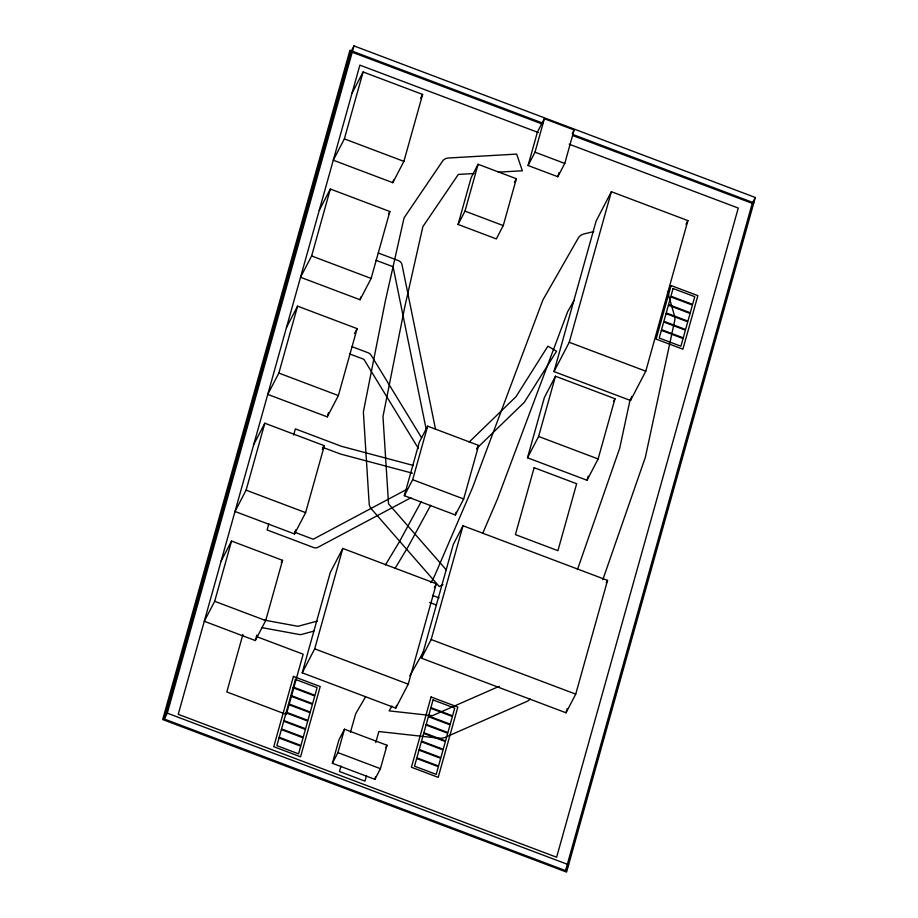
<?xml version="1.0" encoding="UTF-8"?>
<svg xmlns="http://www.w3.org/2000/svg" width="918" height="918" viewBox="0 0 918 918"><rect width="100%" height="100%" fill="white"/><g stroke="black" fill="none" stroke-linecap="round" stroke-linejoin="round"><path stroke-width="1.38" d="M630.207 399.227L619.707 448.179L577.456 569.573M164.242 719.012L167.294 713.148L568.632 864.756L565.58 870.62L164.242 719.012L350.928 51.764L353.981 45.9L755.307 197.496L566.567 872.1L162.693 719.54L349.93 50.272L543.158 123.264M167.294 713.148L353.981 45.9M214.686 601.29L231.543 541.058L282.549 560.324L265.704 620.568L255.296 640.546L204.289 621.268L214.686 601.29L265.704 620.568M246.104 490.155L264.82 423.232L324.341 445.712L305.614 512.634L294.529 533.955L235.008 511.464L246.104 490.155L305.614 512.634M278.854 373.075L297.581 306.153L357.102 328.633L338.375 395.566L327.278 416.875L267.758 394.396L278.854 373.075L338.375 395.566M311.627 255.961L330.342 189.039L389.863 211.519L371.136 278.441L360.051 299.75L300.53 277.27L311.627 255.961L371.136 278.441M344.376 138.882L363.103 71.96L422.624 94.439L403.897 161.373L392.801 182.682L333.28 160.202L344.376 138.882L403.897 161.373M268.802 523.811L267.092 529.95L313.531 547.495A5.026 3.787 27.5 0 0 317.72 547.415L410.931 497.74M293.645 435.017L295.366 428.89L341.507 446.32L413.307 465.449M242.903 634.464L226.815 691.954L286.336 714.445L303.181 654.213L256.891 636.725M255.296 640.546L256.833 635.072M294.529 533.955L295.676 529.858M327.278 416.875L328.426 412.779M360.051 299.75L360.808 297.019M392.801 182.682L393.57 179.951M302.217 672.814L330.308 572.43L342.793 548.448L436.314 583.779L408.235 684.174L395.75 708.145L302.217 672.814L314.702 648.842L342.793 548.448M458.059 224.451L471.163 177.599L478.094 164.276L516.364 178.735L503.259 225.576L496.317 238.898L458.059 224.451L464.99 211.129L478.094 164.276M404.345 495.686L419.319 442.155L427.639 426.17L478.657 445.437L463.682 498.979L455.362 514.964L404.345 495.686L412.664 479.701L427.639 426.17M332.373 763.283L338.926 739.862L344.468 729.202L386.983 745.255L380.431 768.687L374.877 779.336L332.373 763.283L337.916 752.622L344.468 729.202M340.98 766.094L339.465 771.51L364.974 781.149L366.523 775.63M350.458 732.231L355.725 713.665L365.559 696.877M528.068 165.504L537.432 132.043L544.363 118.72L574.117 129.954L564.765 163.427L557.823 176.738L528.068 165.504L534.999 152.181L544.363 118.72M375.772 742.559L378.859 731.531L438.758 738.164A13.701 10.328 27.5 0 0 445.368 737.28L526.84 701.455A13.701 10.328 27.5 0 0 530.156 699M374.877 779.336L375.657 776.582M395.75 708.145L396.519 705.391M455.362 514.964L456.131 512.221M421.465 658.195L453.297 544.42L463.005 525.762L607.555 580.371L575.724 694.146L566.016 712.793L421.465 658.195L431.173 639.536L463.005 525.762M557.823 176.738L558.947 172.722M527.506 457.784L544.363 397.551L555.459 376.231L614.98 398.722L598.123 458.954L587.027 480.263L527.506 457.784L538.602 436.475L555.459 376.231M553.99 371.583L596.126 221.008L611.377 191.701L687.903 220.607L645.779 371.193L630.517 400.5L553.99 371.583L569.252 342.288L611.377 191.701M587.027 480.263L588.174 476.155M630.517 400.5L631.664 396.392M566.016 712.793L567.163 708.685M565.58 870.62L752.255 203.36L755.307 197.496M602.839 579.648L645.343 457.336L674.719 320.428A13.701 10.328 27.5 0 0 674.512 315.93L667.524 291.454M482.696 533.358L497.499 498.91L567.714 311.558L574.117 300.381M352.007 93.269L363.103 71.96M319.246 210.348L330.342 189.039M286.485 327.462L297.581 306.153M420.662 98.203L422.624 94.439M253.735 444.541L264.82 423.232M388.555 214.02L389.863 211.519M221.135 561.036L231.543 541.058M354.486 333.647L357.102 328.633M322.39 449.476L324.341 445.712M281.252 562.826L282.549 560.324M514.47 182.361L516.364 178.735M572.235 133.592L574.117 129.954M476.74 449.12L478.657 445.437M434.352 587.566L436.314 583.779M385.755 747.631L386.983 745.255M685.998 224.267L687.903 220.607M613.672 401.223L614.98 398.722M606.259 582.861L607.555 580.371M421.121 501.802L399.364 541.781L385.468 564.88M430.657 505.313L408.2 546.577L394.958 568.575M430.909 582.574L434.375 576.401L472.46 487.837L542.871 300.002L578.271 238.06A13.701 10.328 27.5 0 1 584.215 233.883L593.785 231.577M423.864 651.149L409.761 675.9M391.952 706.045L389.106 710.876L432.447 715.673L499.266 686.297M469.19 442.051L516.019 396.656L547.908 346.166L556.583 351.227L524.316 402.291L477.096 448.076M407.271 489.122L313.233 539.233L294.529 532.165M442.935 584.548L439.24 586.51L371.572 509.146A10.282 7.746 27.5 0 1 369.162 503.752L363.367 411.907L385.353 300.943L403.817 218.954A10.282 7.746 27.5 0 1 404.689 216.935L442.671 160.983A10.282 7.746 27.5 0 1 448.592 157.988L516.662 154.098L522.353 170.771L498.164 172.148M317.169 621.119L297.96 626.305L264.292 620.109M313.864 631.125L301.574 634.441A5.026 3.787 27.5 0 1 299.302 634.499L261.538 627.556M473.975 173.525L458.323 174.42L422.854 226.677L404.689 307.346L382.978 416.577L388.543 503.856L446.504 570.124M412.4 473.183L340.371 453.997L322.493 447.273M572.671 134.418L753.816 202.844M350.928 51.764L542.228 124.022M572.993 135.646L752.255 203.36M538.327 132.536L359.879 65.132L178.253 714.319L556.629 857.24L738.256 208.065L569.194 144.195M534.999 152.181L564.765 163.427M464.99 211.129L503.259 225.576M378.342 253.035L398.274 260.563A5.026 3.787 27.5 0 1 401.958 264.476L435.557 429.394M375.99 260.287L393.088 266.748L426.4 430.324M569.252 342.288L645.779 371.193M352.099 346.717L368.026 352.73A5.026 3.787 27.5 0 1 371.147 355.243L421.649 437.852M349.54 353.889L363.895 359.317L418.436 448.535M538.602 436.475L598.123 458.954M412.664 479.701L463.682 498.979M432.447 595.369L439.079 597.87M429.693 602.472L436.383 604.996M431.173 639.536L575.724 694.146M314.702 648.842L408.235 684.174M337.916 752.622L380.431 768.687M293.439 676.428L273.771 746.701L300.553 756.822L320.221 686.549L293.439 676.428M279.038 737.969L276.88 745.657L298.568 753.85L300.725 746.15L279.038 737.969M281.378 729.603L279.221 737.292L300.909 745.485L303.066 737.785L281.378 729.603M283.719 721.238L281.562 728.926L303.25 737.12L305.407 729.42L283.719 721.238M286.06 712.861L283.903 720.561L305.591 728.754L307.748 721.055L286.06 712.861M288.401 704.496L286.244 712.196L307.932 720.389L310.089 712.689L288.401 704.496M290.742 696.131L288.585 703.831L310.273 712.024L312.418 704.324L290.742 696.131M293.083 687.766L290.926 695.465L312.613 703.658L314.759 695.959L293.083 687.766M295.424 679.4L293.267 687.1L314.954 695.293L317.1 687.593L295.424 679.4M431.07 696.969L411.413 767.241L438.196 777.351L457.852 707.078L431.07 696.969M416.669 758.497L414.523 766.197L436.199 774.379L438.356 766.691L416.669 758.497M419.01 750.132L416.864 757.832L438.54 766.014L440.697 758.325L419.01 750.132M421.351 741.767L419.205 749.467L440.881 757.648L443.038 749.96L421.351 741.767M423.691 733.402L421.546 741.101L443.222 749.283L445.379 741.595L423.691 733.402M426.032 725.036L423.886 732.736L445.563 740.918L447.72 733.23L426.032 725.036M428.373 716.671L426.227 724.371L447.904 732.553L450.061 724.864L428.373 716.671M430.714 708.306L428.568 715.994L450.245 724.187L452.402 716.488L430.714 708.306M433.055 699.941L430.909 707.629L452.585 715.822L454.743 708.122L433.055 699.941M534.138 467.687L515.411 534.609L557.926 550.674L576.653 483.74L534.138 467.687M671.092 285.544L656.106 339.086L682.889 349.196L697.875 295.653L671.092 285.544M661.373 330.342L659.227 338.042L680.904 346.224L683.061 338.535L661.373 330.342M663.714 321.977L661.557 329.677L683.244 337.858L685.402 330.17L663.714 321.977M666.055 313.612L663.898 321.311L685.585 329.493L687.743 321.805L666.055 313.612M668.396 305.246L666.239 312.946L687.926 321.128L690.084 313.44L668.396 305.246M670.737 296.881L668.579 304.569L690.267 312.763L692.424 305.074L670.737 296.881M673.078 288.516L670.92 296.204L692.608 304.397L694.765 296.698L673.078 288.516"/></g></svg>
